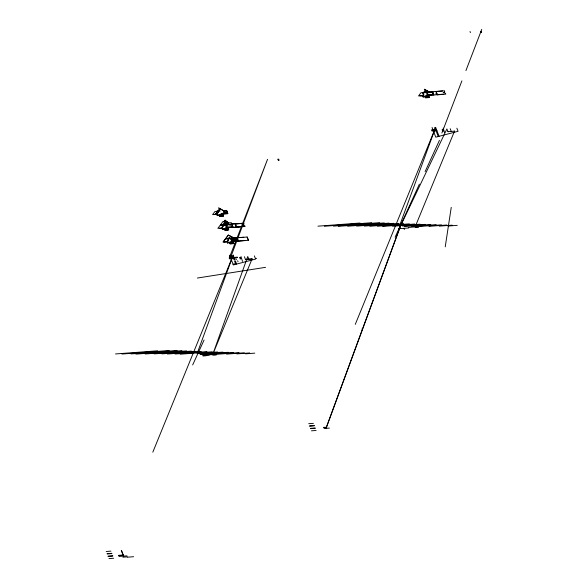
<?xml version="1.0" encoding="UTF-8"?>
<svg xmlns="http://www.w3.org/2000/svg" width="588" height="588" viewBox="0 0 588 588"><rect width="100%" height="100%" fill="white"/><g stroke="black" fill="none" stroke-linecap="round" stroke-linejoin="round"><path stroke-width="0.88" d="M445.226 246.864L451.246 207.344M234.994 259.845L233.193 255.148L197.134 353.491L217.611 351.969M399.59 225.711L435.649 127.368L439.067 136.276M325.958 428.329L400.479 225.785M326.112 428.314L400.7 225.63L446.902 128.941L447.924 131.609M234.053 257.382L230.525 257.647L267.555 159.274L229.261 258.022L229.548 258.845L234.472 258.477M441.875 133.042L461.903 80.887M465.924 70.604L481.741 29.4M152.814 452.172L233.193 255.148M355.27 324.392L435.649 127.368M252.076 258.896L212.658 354.704L247.746 256.478L248.768 259.146M415.113 226.924L454.531 131.117M192.666 364.957L204.08 340.004M395.121 237.177L419.384 184.147M425.095 171.674L439.442 140.334M235.244 238.089L235.795 239.522L234.112 239.654A0.897 0.647 21.3 0 1 234.671 238.912A0.897 0.647 21.3 0 1 233.576 238.25L237.023 237.956L238.14 240.874L237.207 240.94L237.75 239.845L235.215 240.308A0.897 0.647 21.3 0 0 234.663 241.087L236.413 240.962L236.17 240.323M215.193 214.451L217.648 211.349M217.744 211.07L219.567 208.666M215.311 214.444L217.714 211.261M216.56 213.356L216.281 213.723L217.082 213.731M217.678 211.878L218.516 211.834L217.714 211.827M220.199 209.027L219.155 210.401L220.103 210.945A1.014 0.735 21.3 0 1 218.78 211.041L216.413 211.357M218.707 211.136L215.017 211.459L212.606 214.642L217.303 214.289L217.619 215.112L220.184 214.921L221.316 213.429L225.799 213.099M219.236 210.445L220.272 209.071M223.749 221.735L228.717 224.373L228.82 225.064L232.223 224.844M224.44 221.852L225.233 220.801M224.822 222.073L225.623 221.022L225.248 220.052L224.454 221.103L226.329 220.963M222.992 224.748L224.888 222.389M225.204 222.293L226.005 221.242M225.594 222.514L226.387 221.456M221.889 228.019L223.109 226.402M225.976 222.734L226.777 221.676M226.218 223.146L227.159 221.896M226.748 223.175L227.541 222.117M226.983 223.587L227.931 222.338M227.512 223.616L228.313 222.558M227.901 223.837L228.695 222.779M225.733 238.574L228.364 235.09L229.607 235.766M228.989 235.413L233.87 238M227.13 241.69L228.423 240.029M227.247 241.683L228.445 240.095L227.887 238.632L228.409 240.154M233.407 237.736L228.35 235.046L225.645 238.618L247.225 237.008L248.481 240.286L233.149 241.433L233.987 243.623L230.026 243.917L229.768 242.668M231.547 240.801L230.569 242.094L227.46 242.322M423.676 92.36L425.469 89.986M422.581 95.631L423.867 93.962L422.699 95.616M426.932 90.574L427.858 91.103M425.734 92.551L426.476 92.448L426.197 92.816M426.998 94.734L426.337 96.777L427.873 96.66L427.131 94.727L426.021 96.028L422.904 96.263M219.162 214.995L219.691 216.362L221.426 214.017L222.293 214.399L221.904 213.385M233.069 264.269L236.354 263.402M197.377 278.043L265.555 267.334M429.321 91.934L444.572 90.802A2.146 1.558 21.3 0 1 443.22 92.588A2.146 1.558 21.3 0 1 445.829 94.08L428.593 95.366L429.431 97.557L425.469 97.851L424.999 96.623M423.463 93.124L423.25 92.573M432.68 92.434L429.505 92.676L429.299 92.125C417.972 84.76 428.873 93.926 432.474 91.89L433.224 93.367A1.014 0.735 21.3 0 0 432.518 94.22L433.591 94.212L433.878 94.977M423.573 93.183L422.625 93.257A1.014 0.735 21.3 0 0 423.852 93.962L423.897 94.036M432.695 92.47L433.224 93.367M435.928 91.441L436.399 92.265M436.553 93.051L436.722 93.11A1.014 0.735 21.3 0 0 436.009 93.955L437.06 93.948M433.378 94.264L428.093 94.653L429.144 97.388L425.624 97.652L425.22 96.601M427.226 94.977L428.189 94.903M427.322 95.227L428.285 95.153M427.417 95.477L428.387 95.403M437.222 94.815L440.522 94.572M427.52 95.726L428.483 95.66M427.616 95.976L428.579 95.91M427.711 96.234L428.674 96.16M423.044 96.836L426.241 96.528M427.807 96.483L428.77 96.41M423.066 96.902L424.94 96.697M426.954 97.145L425.977 97.218L425.491 95.947M427.564 97.093L428.542 97.027L427.63 94.661M431.614 129.963L436.509 129.603M431.695 130.242L436.612 129.874M442 129.867L442.757 129.816M432.004 131.058L436.928 130.69M442.47 131.102L443.227 131.043M214.003 214.539L217.156 214.488L217.464 215.311L219.015 215.193L219.537 216.56L223.499 216.266L222.661 214.076L227.946 213.687L226.689 210.401L223.389 210.651L218.611 207.917L223.763 210.813L224.285 212.18L223.888 212.209M224.241 211.474A0.897 0.647 21.3 0 1 225.329 212.099L227.064 211.967L226.542 210.6L223.896 210.798L224.55 212.275L223.932 212.319L223.366 210.842M225.373 212.217L227.108 212.084L227.659 213.517L226.145 213.635L225.88 212.952A0.897 0.647 21.3 0 0 226.446 212.202M225.88 212.952L226.005 213.642L222.249 213.922L222.044 213.378M219.118 215.473L217.134 215.62L216.715 214.524M219.353 215.487L221.941 215.377L221.632 214.569L222.595 214.495L223.212 216.105L219.691 216.362M221.022 215.855L220.044 215.928L219.603 214.774M231.863 223.896L238.537 223.587M228.629 224.329L243.88 223.19A2.146 1.558 21.3 0 1 242.528 224.976A2.146 1.558 21.3 0 1 245.137 226.468L227.909 227.754L228.747 229.945L224.778 230.239L224.278 229.151M241.896 223.477L235.45 223.954L235.869 225.439M222.22 228.651L225.329 228.416L226.439 227.115L227.181 229.055L225.645 229.166L226.439 227.482L225.851 225.939L223.962 224.859L220.257 225.138L217.854 228.32L222.617 228.151L219.251 228.21M222.852 225.505L222.565 224.969M232.899 226.601L231.826 226.608A1.014 0.735 21.3 0 1 232.466 225.763M236.369 226.343L235.325 226.351A1.014 0.735 21.3 0 1 235.957 225.505M227.541 227.034L227.754 227.578L232.899 227.196L232.679 226.615L227.409 227.041L228.453 229.776L224.932 230.04L224.528 228.989M226.542 227.365L227.505 227.291M226.637 227.615L227.6 227.541M243.042 226.461L236.596 226.946L236.325 226.27M226.733 227.865L227.696 227.799M226.828 228.115L227.791 228.048M226.924 228.372L227.887 228.298M227.019 228.622L227.982 228.548M222.352 229.224L225.549 228.916M227.115 228.872L228.078 228.798M224.359 229.144L222.382 229.291L221.963 228.195M226.262 229.533L225.285 229.607L224.8 228.335M226.872 229.489L227.85 229.416L226.946 227.049M317.961 226.167L360.025 223.028M324.407 226.248L371.675 222.727M333.455 226.137L379.569 222.698M338.343 226.336L384.346 222.911M347.655 226.204L389.124 223.117M356.615 226.101L393.909 223.322M364.339 226.086L398.517 223.543M369.867 226.24L403.618 223.719M377.525 226.226L409.373 223.859M382.678 226.409L414.724 224.021M229.055 238.361L233.568 238.022M392.637 226.226L420.067 224.182M233.113 241.198L233.995 241.131L232.723 240.926L233.693 243.454L230.173 243.719L229.702 242.499L230.724 242.418L231.679 241.154L231.091 239.617L229.21 238.537L225.498 238.816L223.095 241.991L227.857 241.83L224.491 241.889M231.459 238.206L233.223 238.147L233.767 239.794M227.571 238.691L225.527 238.846L223.183 241.955L225.153 241.837M233.576 238.25L234.399 238.191M236.317 238.169L236.81 238.133M402.552 226.049L425.411 224.351M404.412 226.476L430.761 224.513M411.923 226.476L436.105 224.675M418.428 226.556L441.456 224.844M408.506 227.416L418.472 226.674M428.983 226.336L446.799 225.006M232.76 241.014L231.797 241.087L232.429 242.726L229.864 242.917M398.37 228.732L408.719 227.96M415.326 227.468L418.685 227.218M231.892 241.337L232.855 241.264M231.988 241.587L232.951 241.514M439.287 226.13L452.15 225.167M232.084 241.837L233.046 241.771M232.179 242.087L233.142 242.021M447.946 226.049L457.236 225.351M232.275 242.344L233.245 242.271M227.593 242.903L229.599 242.822M232.378 242.594L233.34 242.521M232.113 243.16L233.091 243.087L232.282 240.977M237.317 257.14L235.457 257.279L236.398 259.742M229.239 258.022L234.156 257.654M235.56 257.551L237.42 257.412M239.514 257.581L240.271 257.529M240.08 258.735L240.661 258.698L240.183 257.603M239.985 258.816L240.749 258.757M255.354 258.441L256.655 258.345M245.409 259.396L252.201 259.007L245.439 259.462M115.505 353.947L157.569 350.815M121.951 354.035L169.219 350.507M130.999 353.917L177.113 350.485M135.887 354.116L181.89 350.691M145.199 353.983L186.668 350.896M154.159 353.88L191.453 351.102M161.884 353.866L196.061 351.323M167.411 354.02L201.162 351.506M175.07 354.013L206.917 351.639M180.222 354.189L212.268 351.8M198.244 353.41L200.207 353.542M222.955 352.131L199.347 353.608M228.306 352.293L200.758 354.16M233.649 352.462L201.816 354.571M239 352.624L205.433 355.123L202.522 354.851M206.05 355.196L209.357 354.954M226.527 354.116L244.343 352.785M202.956 355.99L206.263 355.74M212.871 355.248L216.23 354.998M236.832 353.91L249.694 352.954M245.49 353.829L254.78 353.138M308.7 423.705L313.389 423.353M309.538 425.896L314.227 425.543M309.641 426.168L314.337 425.815M310.479 428.358L315.175 428.005M323.679 427.373L325.539 427.233M310.582 428.63L315.278 428.277M323.753 427.645L325.642 427.505M324.069 428.468L329.405 428.071M311.427 430.82L316.116 430.467M106.244 551.485L110.934 551.14M107.082 553.675L111.771 553.33M107.185 553.947L111.882 553.602M108.023 556.138L112.72 555.785M123.083 555.013L118.644 555.344L119.033 556.446L126.949 555.851M108.126 556.41L112.822 556.064M118.717 555.623L123.186 555.293M122.848 557.189L127.368 556.851M108.971 558.6L113.66 558.247M127.405 557.181L133.652 556.711M426.374 96.094L427.028 96.27L427.38 95.807L426.932 95.352M220.574 215.149L221.58 214.863L221.132 214.407M225.682 228.482L226.343 228.659L226.696 228.195L226.24 227.74M224.395 220.316L228.908 222.896L231.407 222.712L232.532 225.755L232.047 224.859M236.817 239.919L238.14 240.874M426.969 96.733L427.674 97.498L427.41 96.697M221.037 215.443L221.742 216.215M226.277 229.122L226.983 229.886L226.718 229.085M481.146 31.34L481.623 32.575M481.116 31.414L481.535 32.509M480.536 31.458L480.955 32.553M480.389 31.399L480.918 32.627M470.01 31.495L470.4 32.59M456.869 128.199L458.052 131.3L435.781 137.166L433.4 130.955M442.536 90.949L436.142 91.566L436.722 93.11M443.793 94.234L437.288 94.558L437.016 93.882M454.612 131.109L447.909 131.727M436.23 92.206L436.583 93.117M436.877 93.896L437.185 94.727M450.202 128.698L451.224 131.359M432.621 91.691L432.915 92.456M433.385 94.153L433.591 94.808L428.446 95.19L428.233 94.646M431.548 92.448L431.136 92.485M443.176 128.088L444.587 132.653M442.668 129.889L443.087 130.984M427.711 96.675L428.02 97.476M427.108 96.719L427.41 97.52M426.8 96.741L427.108 97.542M426.498 96.763L426.807 97.564M424.536 92.514L423.544 92.588M422.346 92.647L424.654 92.47L420.949 92.75L418.538 95.932L423.309 95.763L419.935 95.822M422.647 95.807L423.154 96.895M434.752 127.383L435.627 129.661M436.046 130.756L438.251 136.519M435.216 129.977L435.532 130.801M432.055 127.449L432.981 129.86M403.971 228.387L404.412 229.474M362.068 328.898L362.465 329.993M278.668 159.054L279.138 160.289M278.44 160.34L277.97 159.105L278.381 160.34M241.844 223.344L243.153 226.623M247.085 237.015L248.342 240.301M254.369 255.868L255.596 259.08L233.326 264.953L230.944 258.735M239.794 226.872L233.26 227.541L232.833 226.534M243.785 237.265L237.133 237.64L238.478 241.154L245.042 240.543M235.237 223.837L235.891 225.505M236.192 226.284L236.494 227.115M244.446 256.721L245.453 259.506M232.003 224.859L231.782 224.278L228.607 224.513L223.109 221.367L220.404 224.939L223.962 224.859M236.089 238.022L236.266 238.478L235.362 238.081M236.788 239.845L237.207 240.94M230.856 224.836L230.445 224.873M236.023 240.161L236.06 240.279A0.897 0.647 21.3 0 0 234.95 239.625M234.472 238.147L235.024 239.581M235.56 241.029L235.318 240.389L236.707 240.227L236.986 240.955L233.076 241.249L232.988 240.859M240.977 256.537L242.543 261.44M233.458 237.964L234.678 241.131M231.569 238.265L232.201 239.911M231.327 238.221L230.665 238.272M227.019 229.063L227.328 229.864M232.26 242.741L232.569 243.535M231.959 242.763L232.267 243.564M229.21 238.537L228.85 237.603A0.897 0.647 21.3 0 1 229.937 238.228L230.018 238.287M221.331 215.855L221.478 216.23M226.417 229.107L226.718 229.908M231.657 242.785L231.966 243.586M220.868 215.458L221.176 216.252M226.115 229.129L226.417 229.93M231.356 242.807L231.657 243.608M220.566 215.48L220.875 216.274M225.807 229.151L226.115 229.952M231.055 242.829L231.356 243.63M223.844 224.903L222.852 224.976M237.64 260.771L238.03 261.778M222.646 224.961L222.881 225.571L221.933 225.645A1.014 0.735 21.3 0 0 223.168 226.351M235.413 260.94L236.611 264.056M222.044 228.195L222.462 229.283M227.703 242.962L227.284 241.866L227.622 242.969M233.59 258.544L234.112 259.911M234.531 261.006L235.538 263.615M232.76 257.757L233.076 258.58M230.812 255.199L231.716 257.559M229.599 255.229L230.525 257.647M203.742 354.924L202.169 354.711M203.036 354.645L201.464 354.439M202.676 354.513L201.111 354.299M201.971 354.233L200.405 354.02M201.618 354.094L200.052 353.888M201.265 353.961L199.7 353.748M200.559 353.682L198.994 353.469M121.459 550.353L123.656 556.101M121.297 550.368L123.502 556.108M236.868 238.478L236.427 238.375A2.33 1.69 21.3 0 1 236.273 238.059L236.766 238.022A2.33 1.69 21.3 0 1 236.854 238.346L236.868 238.478M217.545 211.805L216.428 213.282L217.251 213.753L218.369 212.275L217.545 211.805M224.954 222.573L223.683 224.263L226.762 226.02L228.034 224.337L224.954 222.573M224.851 223.491L225.145 224.116L224.851 223.491M225.322 224.572L225.042 224.939L225.505 225.204L225.785 224.836L225.322 224.572M226.211 223.396L225.932 223.763L226.395 224.028L226.674 223.661L226.211 223.396M226.564 224.476L226.865 225.101L226.564 224.476M425.646 90.184L424.374 91.875L427.447 93.632L428.725 91.948L425.646 90.184M425.543 91.103L425.837 91.728L425.543 91.103M426.903 91L426.623 91.375L427.086 91.64L427.366 91.265L426.903 91M427.255 92.088L427.557 92.713L427.255 92.088M233.855 239.786L232.12 239.911L233.855 239.786M225.314 224.609A0.779 0.566 21.3 0 0 226.578 224.579A0.779 0.566 21.3 0 0 225.674 223.705A0.779 0.566 21.3 0 0 225.314 224.609M426.006 92.22A0.779 0.566 21.3 0 0 427.27 92.191A0.779 0.566 21.3 0 0 426.366 91.316A0.779 0.566 21.3 0 0 426.006 92.22"/></g></svg>
